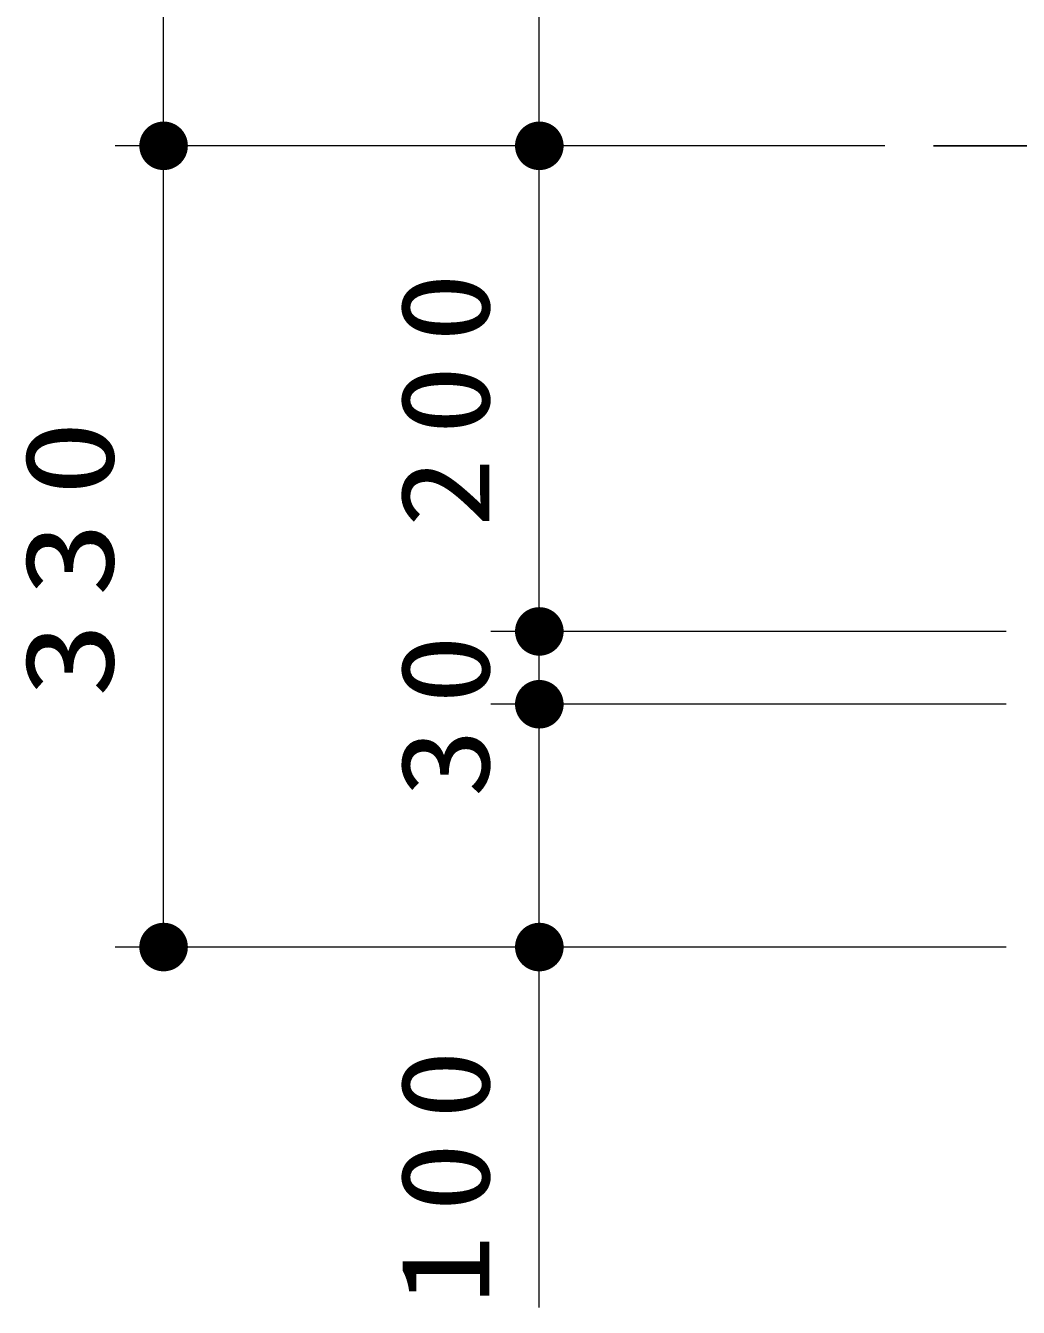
# Model space of a CAD drawing. Units: millimetres on the paper, scale 1:20. Extents: x -365 to 27, y 0 to 257.
# Drawn here: x -208.5 to -188.06, y 84.24 to 110.64 of the extents above; entities that cross this region are included whole.
import ezdxf

# ---------------------------------------------------------------- set-up
doc = ezdxf.new("R2010")
doc.units = ezdxf.units.MM
doc.layers.add('1_20', color=7, linetype='Continuous', lineweight=25)
doc.styles.add('ＭＳ ゴシック', font='')
doc.styles.get('ＭＳ ゴシック').set_extended_font_data('MS Gothic')

# ---------------------------------------------------------------- blocks, each defined once
blk = doc.blocks.new('filled_dot')
at = {"color": 0, "linetype": 'Continuous', "lineweight": -2, "const_width": 1.25}
blk.add_lwpolyline([(-0.625, 0, 1), (0.625, 0, 1)], format="xyb", close=True, dxfattribs=at)

msp = doc.modelspace()

# ---------------------------------------------------------------- linework, layer by layer
at = {"layer": '1_20', "lineweight": 13}
for p, q in [((-205.658, 105.162), (-205.658, 143.112)), ((-197.922, 105.162), (-197.922, 134.038)), ((-190.809, 108.162), (-206.658, 108.162)), ((-190.809, 108.162), (-206.658, 108.162)), ((-205.658, 91.662), (-205.658, 108.162)), ((-190.809, 108.162), (-198.922, 108.162)), ((-197.922, 98.162), (-197.922, 108.162)), ((-188.309, 98.162), (-198.922, 98.162)), ((-197.922, 96.662), (-197.922, 98.162)), ((-188.309, 96.662), (-198.922, 96.662)), ((-197.922, 84.242), (-197.922, 96.662)), ((-188.309, 91.662), (-206.658, 91.662))]:
    msp.add_line(p, q, dxfattribs=at)
at = {"layer": '1_20'}
msp.add_line((-189.809, 108.162), (-184.809, 108.162), dxfattribs=at)

# ---------------------------------------------------------------- block references
at = {"layer": '1_20', "lineweight": 13, "xscale": 0.4, "yscale": 0.4}
for p, rotation in [((-205.658, 108.162), 270), ((-205.658, 108.162), 270), ((-197.922, 108.162), 270), ((-197.922, 108.162), 270), ((-197.922, 98.162), 90), ((-197.922, 98.162), 270), ((-197.922, 96.662), 90), ((-197.922, 96.662), 270), ((-205.658, 91.662), 90), ((-197.922, 91.662), 90)]:
    msp.add_blockref('filled_dot', p, dxfattribs=dict(at, rotation=rotation))

# ---------------------------------------------------------------- texts
at = {"layer": '1_20', "char_height": 1.833, "attachment_point": 8, "rotation": 90, "style": 'ＭＳ ゴシック'}
for s, insert in [('\\T1.33;\\W1.15;200', (-198.922, 103.162)), ('\\T1.33;\\W1.25;330', (-206.658, 99.912)), ('\\T1.34;\\W1.15;30', (-198.922, 96.662)), ('\\T1.33;\\W1.15;100', (-198.922, 87.159))]:
    msp.add_mtext(s, dxfattribs=dict(at, insert=insert))

doc.saveas('drawing.dxf')
